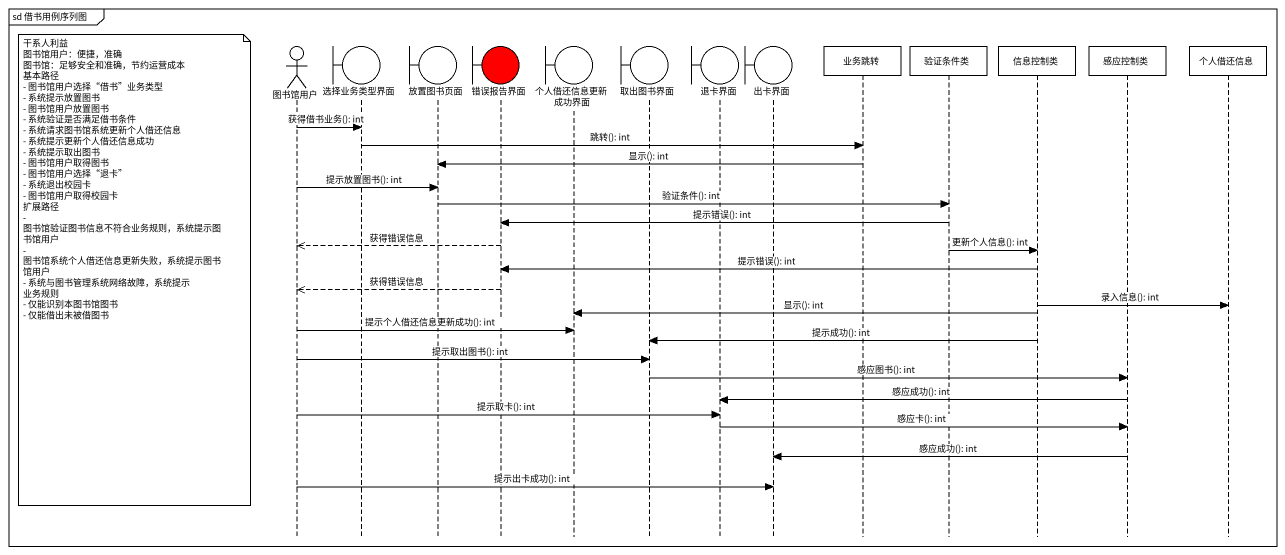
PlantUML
@startuml
mainframe sd 借书用例序列图
hide footbox
actor 图书馆用户
boundary 选择业务类型界面
boundary 放置图书页面
boundary 错误报告界面 #FF0000
boundary 个人借还信息更新成功界面
boundary 取出图书界面
boundary 退卡界面
boundary 出卡界面
participant 业务跳转
participant 验证条件类
participant 信息控制类
participant 感应控制类
participant 个人借还信息

图书馆用户 -> 选择业务类型界面 : 获得借书业务(): int
选择业务类型界面 -> 业务跳转 : 跳转(): int
业务跳转 -> 放置图书页面 : 显示(): int
图书馆用户 -> 放置图书页面 : 提示放置图书(): int
放置图书页面 -> 验证条件类 : 验证条件(): int
验证条件类 -> 错误报告界面 : 提示错误(): int
错误报告界面 -->> 图书馆用户 : 获得错误信息
验证条件类 -> 信息控制类 : 更新个人信息(): int
信息控制类 -> 错误报告界面 : 提示错误(): int
note left of 图书馆用户
  干系人利益
  图书馆用户：便捷，准确
  图书馆：足够安全和准确，节约运营成本
  基本路径
  - 图书馆用户选择“借书”业务类型
  - 系统提示放置图书
  - 图书馆用户放置图书
  - 系统验证是否满足借书条件
  - 系统请求图书馆系统更新个人借还信息
  - 系统提示更新个人借还信息成功
  - 系统提示取出图书
  - 图书馆用户取得图书
  - 图书馆用户选择“退卡”
  - 系统退出校园卡
  - 图书馆用户取得校园卡
  扩展路径
  - 图书馆验证图书信息不符合业务规则，系统提示图书馆用户
  - 图书馆系统个人借还信息更新失败，系统提示图书馆用户
  - 系统与图书管理系统网络故障，系统提示
  业务规则
  - 仅能识别本图书馆图书
  - 仅能借出未被借图书
end note
错误报告界面 -->> 图书馆用户 : 获得错误信息
信息控制类 -> 个人借还信息 : 录入信息(): int
信息控制类 -> 个人借还信息更新成功界面 : 显示(): int
图书馆用户 -> 个人借还信息更新成功界面 : 提示个人借还信息更新成功(): int
信息控制类 -> 取出图书界面 : 提示成功(): int
图书馆用户 -> 取出图书界面 : 提示取出图书(): int
取出图书界面 -> 感应控制类 : 感应图书(): int
感应控制类 -> 退卡界面 : 感应成功(): int
图书馆用户 -> 退卡界面 : 提示取卡(): int
退卡界面 -> 感应控制类 : 感应卡(): int
感应控制类 -> 出卡界面 : 感应成功(): int
图书馆用户 -> 出卡界面 : 提示出卡成功(): int
@enduml
